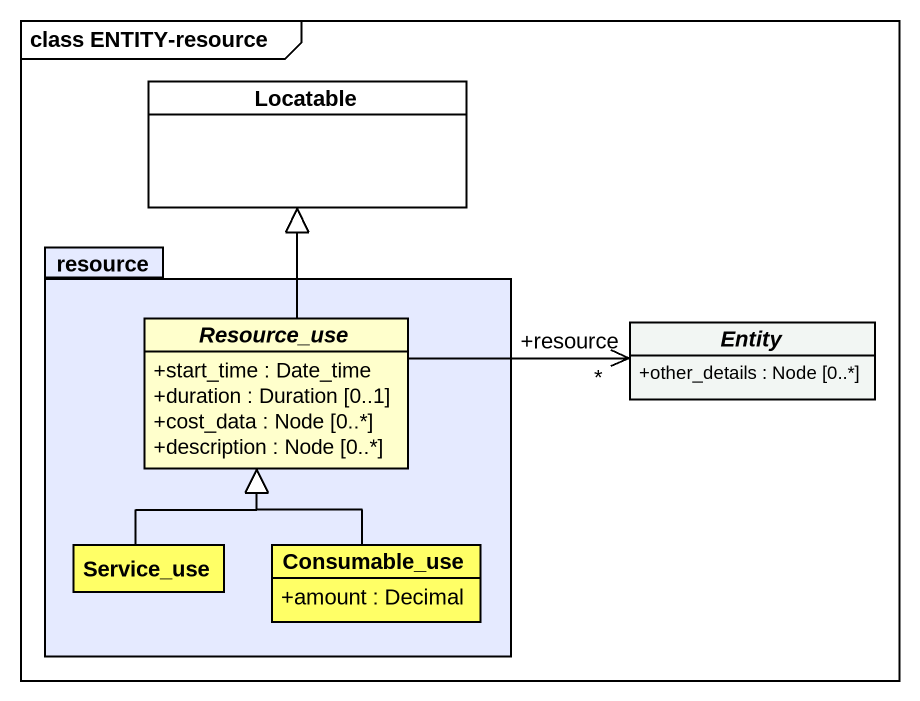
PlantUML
@startuml
mainframe class ENTITY-resource
hide circle
hide empty members
skinparam classAttributeIconSize 0
class Locatable #FFFFFF
package resource #E5EAFF {
  abstract class Resource_use #FFFFCC {
    +start_time : Date_time
    +duration : Duration [0..1]
    +cost_data : Node [0..*]
    +description : Node [0..*]
  }
  class Service_use #FFFF66
  class Consumable_use #FFFF66 {
    +amount : Decimal
  }
}
abstract class "Entity" as Entity_ #F2F6F3 {
  +other_details : Node [0..*]
}
Resource_use -up-|> Locatable
Resource_use -right-> "+resource\n*" Entity_
Service_use -up-|> Resource_use
Consumable_use -up-|> Resource_use
@enduml
